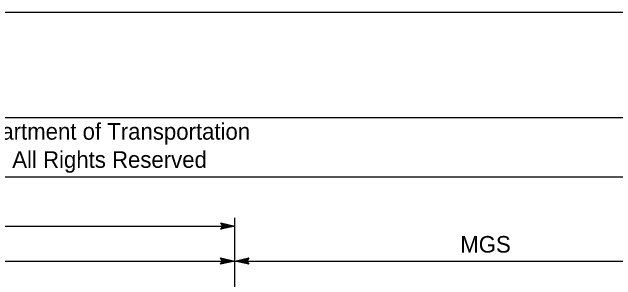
# Model space of a CAD drawing. Extents: x -894 to 866, y -476 to 714.
# Drawn here: x -75.1 to 180, y 600.4 to 713.6 of the extents above; entities that cross this region are included whole.
import ezdxf

# ---------------------------------------------------------------- set-up
doc = ezdxf.new("R2010")
doc.units = 0
for name, color, linetype in [('10 Sheet Format', 7, 'Continuous'), ('56 Stage 3 Anno', 7, 'Continuous'), ('57 Undefined', 7, 'Continuous')]:
    doc.layers.add(name, color=color, linetype=linetype)

msp = doc.modelspace()

# ---------------------------------------------------------------- linework, layer by layer
at = {"layer": '10 Sheet Format'}
msp.add_line((-813.45, 643.96), (811.55, 643.96), dxfattribs=at)
for points in [[(-894.04, 713.56), (865.96, 713.56), (865.96, -476.44), (-894.04, -476.44)], [(-863.43, 668.96), (836.57, 668.96), (836.57, -431.04), (-863.43, -431.04)], [(-863.43, 668.96), (836.57, 668.96), (836.57, -431.04), (-863.43, -431.04)]]:
    msp.add_lwpolyline(points, close=True, dxfattribs=at)
at = {"layer": '56 Stage 3 Anno'}
for p, q in [((18.96, 554.57), (18.96, 626.69)), ((-293.45, 623.18), (18.96, 623.18)), ((13.76, 608.4), (12.96, 609.74)), ((12.96, 609.74), (12.96, 609.74)), ((12.96, 609.74), (18.96, 608.4)), ((-605.95, 608.4), (18.96, 608.4)), ((18.96, 608.4), (12.96, 607.07)), ((12.96, 607.07), (13.76, 608.4)), ((12.96, 607.07), (12.96, 607.07)), ((13.18, 609.38), (17.58, 608.4)), ((17.57, 608.39), (13.2, 607.42)), ((16.2, 608.4), (13.38, 607.77)), ((13.41, 609.02), (16.2, 608.4)), ((13.59, 608.67), (14.82, 608.4)), ((14.82, 608.4), (13.61, 608.13)), ((18.96, 608.4), (18.96, 608.4)), ((18.96, 608.4), (366.19, 608.4))]:
    msp.add_line(p, q, dxfattribs=at)
for points in [[(13.06, 624.49), (18.96, 623.18), (13.06, 621.87), (13.27, 622.22), (17.6, 623.17), (13.27, 624.14), (13.48, 623.8), (16.25, 623.18), (13.48, 622.56), (13.69, 622.91), (14.89, 623.18), (13.68, 623.45), (13.85, 623.18), (13.06, 621.87), (13.85, 623.18)], [(24.87, 607.08), (18.96, 608.4), (24.87, 609.7), (24.66, 609.36), (20.33, 608.4), (24.66, 607.43), (24.45, 607.77), (21.68, 608.39), (24.45, 609.01), (24.24, 608.66), (23.04, 608.39), (24.24, 608.12), (24.08, 608.4), (24.87, 609.7), (24.08, 608.4)]]:
    msp.add_lwpolyline(points, close=True, dxfattribs=at)

# ---------------------------------------------------------------- texts
at = {"layer": '10 Sheet Format'}
for s, p in [('c 2019 California Department of Transportation', (-169.67, 659.66)), ('All Rights Reserved', (-75.03, 647.76))]:
    msp.add_text(s, height=7, dxfattribs=at).set_placement(p)
at = {"layer": '57 Undefined'}
msp.add_text('MGS', height=7, dxfattribs=at).set_placement((114.22, 611.96))

doc.saveas('drawing.dxf')
